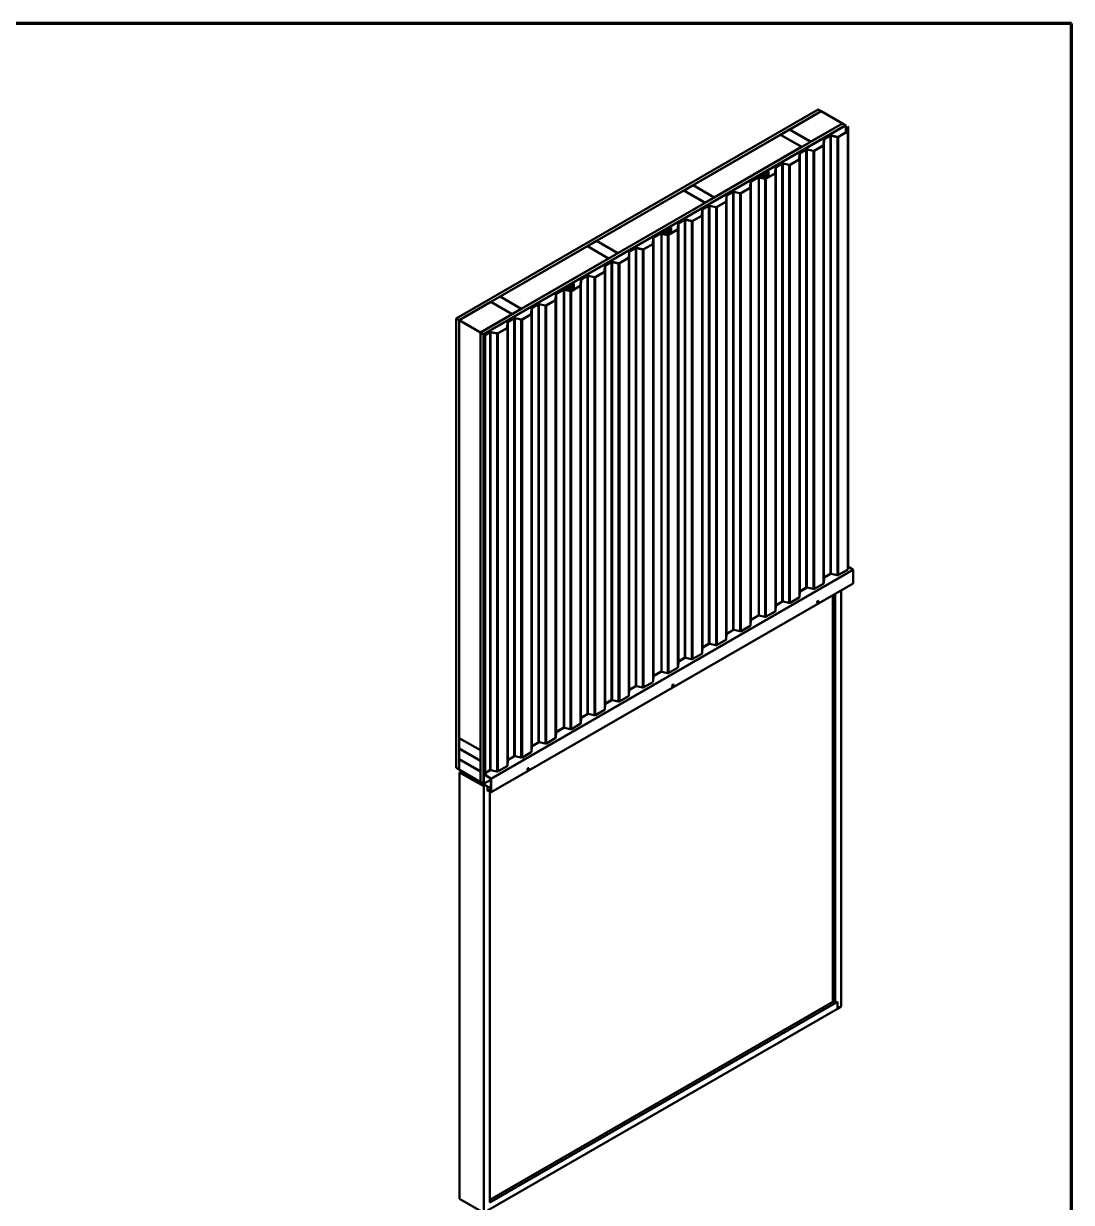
# Model space of a CAD drawing. Header units: inches. Extents: x 0.6 to 33.4, y 0.6 to 21.4.
# Drawn here: x 21.12 to 33.4, y 7.58 to 21.4 of the extents above; entities that cross this region are included whole.
import ezdxf

# ---------------------------------------------------------------- set-up
doc = ezdxf.new("R2010")
doc.units = ezdxf.units.IN
doc.header["$LTSCALE"] = 2
doc.header["$MEASUREMENT"] = 0
for name, color, linetype, lineweight in [('Border (ANSI)', 7, 'Continuous', 70), ('Visible (ANSI)', 7, 'Continuous', 50), ('Visible Narrow (ANSI)', 7, 'Continuous', 35)]:
    doc.layers.add(name, color=color, linetype=linetype, lineweight=lineweight)

# ---------------------------------------------------------------- blocks, each defined once
blk = doc.blocks.new('Borders ATAS A Border')
at = {"layer": 'Border (ANSI)'}
for p, q in [((16.7, 10.7), (0.3, 10.7)), ((16.7, 0.3), (16.7, 10.7))]:
    blk.add_line(p, q, dxfattribs=at)

msp = doc.modelspace()

# ---------------------------------------------------------------- linework, layer by layer
at = {"layer": 'Visible (ANSI)'}
for p, q in [((26.19021, 17.94377), (30.43285, 20.39326)), ((30.4682, 20.37284), (26.22556, 17.92335)), ((30.09839, 20.15851), (30.46891, 20.37243)), ((30.43285, 20.39326), (30.4682, 20.37284)), ((30.4682, 20.37203), (30.4682, 20.37284)), ((30.7164, 20.22955), (30.46891, 20.37243)), ((26.47446, 17.77965), (30.71711, 20.22914)), ((30.75246, 20.20873), (26.50982, 17.75924)), ((30.75317, 20.20832), (26.51053, 17.75883)), ((30.75543, 20.20701), (26.51279, 17.75752)), ((30.7164, 20.22955), (30.34587, 20.01563)), ((30.7164, 20.22873), (30.7164, 20.22955)), ((30.71711, 20.22914), (30.75246, 20.20873)), ((30.75246, 20.20791), (30.75246, 20.20873)), ((30.75543, 20.20701), (30.75317, 20.20832)), ((30.75543, 20.12291), (30.75543, 20.20701)), ((30.77656, 20.13785), (30.77989, 20.19289)), ((30.78279, 20.19122), (30.77955, 20.13779)), ((30.77989, 20.19289), (30.78279, 20.19122)), ((30.78279, 15.05626), (30.78279, 20.19122)), ((28.96702, 19.50532), (29.99091, 20.09646)), ((29.99091, 20.09646), (30.23839, 19.95357)), ((29.99161, 20.09687), (30.09768, 20.1581)), ((30.2391, 19.95398), (29.99161, 20.09687)), ((29.99161, 20.09605), (29.99161, 20.09687)), ((30.09768, 20.1581), (30.34517, 20.01522)), ((30.09839, 20.1577), (30.09839, 20.15851)), ((30.34587, 20.01563), (30.09839, 20.15851)), ((30.49371, 19.97455), (30.49765, 20.03968)), ((30.50218, 20.04569), (30.57022, 20.08498)), ((30.57234, 20.08375), (30.5043, 20.04447)), ((30.65504, 20.07001), (30.58566, 20.08539)), ((30.58674, 20.087), (30.65611, 20.07163)), ((30.66943, 20.07326), (30.7729, 20.133)), ((30.77502, 20.13178), (30.67155, 20.07204)), ((30.23839, 19.95357), (29.2145, 19.36243)), ((30.21934, 19.8824), (30.28738, 19.92168)), ((30.2895, 19.92045), (30.22146, 19.88117)), ((30.23839, 19.95276), (30.23839, 19.95357)), ((30.34517, 20.01522), (30.2391, 19.95398)), ((30.2391, 19.95316), (30.2391, 19.95398)), ((30.3722, 19.90671), (30.30282, 19.92209)), ((30.30389, 19.9237), (30.37327, 19.90833)), ((30.34517, 20.0144), (30.34517, 20.01522)), ((30.34587, 20.01481), (30.34587, 20.01563)), ((30.38659, 19.90996), (30.49006, 19.9697)), ((30.49218, 19.96848), (30.38871, 19.90874)), ((30.50065, 20.03962), (30.49671, 19.97449)), ((30.10375, 19.74666), (30.20722, 19.8064)), ((30.20934, 19.80518), (30.10587, 19.74544)), ((30.21087, 19.81125), (30.21481, 19.87638)), ((30.21781, 19.87632), (30.21387, 19.81119)), ((29.64395, 19.5502), (29.84309, 19.66517)), ((29.84521, 19.66394), (29.64607, 19.54897)), ((29.73739, 19.60169), (29.79396, 19.63435)), ((29.79608, 19.63313), (29.73952, 19.60047)), ((29.77987, 19.60915), (29.80739, 19.62504)), ((29.80325, 19.62512), (29.80325, 19.63142)), ((29.80625, 19.62512), (29.80325, 19.62512)), ((29.80325, 19.62512), (29.80325, 19.62265)), ((29.80457, 19.63409), (29.80457, 19.63614)), ((29.80843, 19.62727), (29.80481, 19.63507)), ((29.80625, 19.63142), (29.80625, 19.62512)), ((29.80625, 19.62439), (29.80625, 19.62512)), ((29.80668, 19.63908), (29.82197, 19.64791)), ((29.80771, 19.63552), (29.81133, 19.62772)), ((29.82409, 19.64668), (29.8088, 19.63786)), ((29.81157, 19.62668), (29.81157, 19.58126)), ((29.8209, 19.58336), (29.92437, 19.6431)), ((29.82229, 19.64813), (29.82705, 19.65201)), ((29.9265, 19.64188), (29.82303, 19.58214)), ((29.8295, 19.65101), (29.82474, 19.64713)), ((29.82848, 19.65283), (29.8352, 19.65558)), ((29.83693, 19.65417), (29.83021, 19.65142)), ((29.83558, 19.65577), (29.84748, 19.66264)), ((29.8496, 19.66141), (29.8377, 19.65455)), ((29.85095, 19.66329), (29.85095, 19.60071)), ((29.92803, 19.64795), (29.93197, 19.71308)), ((29.93497, 19.71302), (29.93103, 19.64789)), ((29.9365, 19.7191), (30.00454, 19.75838)), ((30.00666, 19.75715), (29.93862, 19.71787)), ((30.08935, 19.74341), (30.01998, 19.75879)), ((30.02105, 19.76041), (30.09043, 19.74503)), ((28.86024, 19.44367), (28.96631, 19.50491)), ((28.96631, 19.50491), (29.2138, 19.36202)), ((29.2145, 19.36243), (28.96702, 19.50532)), ((28.96702, 19.5045), (28.96702, 19.50532)), ((29.63548, 19.47905), (29.63942, 19.54418)), ((29.64242, 19.54412), (29.63848, 19.47899)), ((29.73529, 14.4638), (29.73529, 19.59876)), ((29.80651, 19.58011), (29.73991, 19.59487)), ((29.74098, 19.59649), (29.80759, 19.58173)), ((29.77811, 19.59654), (29.77811, 19.6067)), ((29.78111, 19.59654), (29.77811, 19.59654)), ((29.77811, 19.59654), (29.77811, 19.58826)), ((29.78111, 19.6067), (29.78111, 19.59654)), ((29.78111, 19.59654), (29.78111, 19.5876)), ((29.80952, 19.62382), (29.78199, 19.60793)), ((27.83565, 18.85212), (28.85954, 19.44326)), ((28.85954, 19.44326), (29.10702, 19.30037)), ((29.10773, 19.30078), (28.86024, 19.44367)), ((28.86024, 19.44285), (28.86024, 19.44367)), ((29.2138, 19.36202), (29.10773, 19.30078)), ((29.2138, 19.3612), (29.2138, 19.36202)), ((29.2145, 19.36161), (29.2145, 19.36243)), ((29.35264, 19.31575), (29.35658, 19.38088)), ((29.35958, 19.38082), (29.35564, 19.31569)), ((29.36111, 19.3869), (29.42915, 19.42618)), ((29.43127, 19.42495), (29.36323, 19.38567)), ((29.51397, 19.41121), (29.44459, 19.42659)), ((29.44566, 19.42821), (29.51504, 19.41283)), ((29.52836, 19.41446), (29.63183, 19.4742)), ((29.63395, 19.47298), (29.53048, 19.41324)), ((29.10702, 19.30037), (28.08313, 18.70923)), ((29.0698, 19.15246), (29.07374, 19.21758)), ((29.07674, 19.21752), (29.0728, 19.15239)), ((29.07827, 19.2236), (29.14631, 19.26288)), ((29.14843, 19.26165), (29.08039, 19.22237)), ((29.10702, 19.29956), (29.10702, 19.30037)), ((29.10773, 19.29997), (29.10773, 19.30078)), ((29.23112, 19.24791), (29.16175, 19.26329)), ((29.16282, 19.26491), (29.2322, 19.24953)), ((29.24552, 19.25116), (29.34899, 19.3109)), ((29.35111, 19.30968), (29.24764, 19.24994)), ((28.79543, 19.0603), (28.86346, 19.09958)), ((28.86559, 19.09836), (28.79755, 19.05907)), ((28.94828, 19.08461), (28.8789, 19.09999)), ((28.87998, 19.10161), (28.94936, 19.08623)), ((28.96268, 19.08787), (29.06614, 19.1476)), ((29.06827, 19.14638), (28.9648, 19.08664)), ((28.50288, 18.8914), (28.70202, 19.00637)), ((28.70414, 19.00515), (28.505, 18.89017)), ((28.59421, 13.805), (28.59421, 18.93996)), ((28.59632, 18.9429), (28.65289, 18.97556)), ((28.65501, 18.97433), (28.59844, 18.94167)), ((28.66544, 18.92131), (28.59883, 18.93608)), ((28.59991, 18.93769), (28.66651, 18.92293)), ((28.63704, 18.93774), (28.63704, 18.9479)), ((28.64004, 18.93774), (28.63704, 18.93774)), ((28.63704, 18.93774), (28.63704, 18.92946)), ((28.6388, 18.95035), (28.66632, 18.96625)), ((28.64004, 18.9479), (28.64004, 18.93774)), ((28.64004, 18.93774), (28.64004, 18.9288)), ((28.66844, 18.96502), (28.64092, 18.94913)), ((28.66218, 18.96632), (28.66218, 18.97262)), ((28.66518, 18.96632), (28.66218, 18.96632)), ((28.66218, 18.96632), (28.66218, 18.96386)), ((28.6635, 18.97529), (28.6635, 18.97734)), ((28.66736, 18.96848), (28.66374, 18.97627)), ((28.66518, 18.97262), (28.66518, 18.96632)), ((28.66518, 18.96559), (28.66518, 18.96632)), ((28.66561, 18.98028), (28.68089, 18.98911)), ((28.66664, 18.97672), (28.67026, 18.96892)), ((28.68301, 18.98789), (28.66773, 18.97906)), ((28.67049, 18.96788), (28.67049, 18.92246)), ((28.67983, 18.92457), (28.7833, 18.9843)), ((28.68122, 18.98933), (28.68598, 18.99321)), ((28.78542, 18.98308), (28.68195, 18.92334)), ((28.68843, 18.99221), (28.68367, 18.98833)), ((28.68741, 18.99404), (28.69412, 18.99678)), ((28.69586, 18.99537), (28.68914, 18.99262)), ((28.69451, 18.99697), (28.70641, 19.00384)), ((28.70853, 19.00261), (28.69663, 18.99575)), ((28.70987, 19.00449), (28.70987, 18.94191)), ((28.78696, 18.98916), (28.79089, 19.05428)), ((28.79389, 19.05422), (28.78995, 18.9891)), ((27.72887, 18.79047), (27.83494, 18.85171)), ((27.83494, 18.85171), (28.08243, 18.70882)), ((28.08313, 18.70923), (27.83565, 18.85212)), ((27.83565, 18.8513), (27.83565, 18.85212)), ((28.38729, 18.75567), (28.49076, 18.8154)), ((28.49288, 18.81418), (28.38941, 18.75444)), ((28.49441, 18.82026), (28.49835, 18.88538)), ((28.50135, 18.88532), (28.49741, 18.82019)), ((26.70427, 18.19892), (27.72817, 18.79006)), ((27.72817, 18.79006), (27.97565, 18.64718)), ((27.97636, 18.64759), (27.72887, 18.79047)), ((27.72887, 18.78966), (27.72887, 18.79047)), ((28.08243, 18.70882), (27.97636, 18.64759)), ((28.08243, 18.70801), (28.08243, 18.70882)), ((28.08313, 18.70841), (28.08313, 18.70923)), ((28.21157, 18.65696), (28.21551, 18.72208)), ((28.21851, 18.72202), (28.21457, 18.6569)), ((28.22004, 18.7281), (28.28808, 18.76738)), ((28.2902, 18.76616), (28.22216, 18.72687)), ((28.37289, 18.75241), (28.30352, 18.76779)), ((28.30459, 18.76941), (28.37397, 18.75403)), ((27.97565, 18.64718), (26.95176, 18.05603)), ((27.92873, 18.49366), (27.93267, 18.55878)), ((27.93566, 18.55872), (27.93172, 18.4936)), ((27.9372, 18.5648), (28.00523, 18.60408)), ((28.00736, 18.60286), (27.93932, 18.56357)), ((27.97565, 18.64636), (27.97565, 18.64718)), ((27.97636, 18.64677), (27.97636, 18.64759)), ((28.09005, 18.58911), (28.02067, 18.60449)), ((28.02175, 18.60611), (28.09113, 18.59073)), ((28.10445, 18.59237), (28.20792, 18.6521)), ((28.21004, 18.65088), (28.10657, 18.59114)), ((27.64588, 18.33036), (27.64982, 18.39548)), ((27.65282, 18.39542), (27.64888, 18.3303)), ((27.65435, 18.4015), (27.72239, 18.44078)), ((27.72451, 18.43956), (27.65647, 18.40027)), ((27.80721, 18.42582), (27.73783, 18.44119)), ((27.73891, 18.44281), (27.80828, 18.42743)), ((27.8216, 18.42907), (27.92507, 18.48881)), ((27.92719, 18.48758), (27.82372, 18.42784)), ((27.36181, 18.2326), (27.56095, 18.34757)), ((27.56307, 18.34635), (27.36393, 18.23137)), ((27.45314, 13.1462), (27.45314, 18.28116)), ((27.45525, 18.2841), (27.51182, 18.31676)), ((27.51394, 18.31553), (27.45737, 18.28287)), ((27.52437, 18.26252), (27.45776, 18.27728)), ((27.45884, 18.27889), (27.52544, 18.26413)), ((27.49597, 18.27895), (27.49597, 18.28911)), ((27.49897, 18.27895), (27.49597, 18.27895)), ((27.49597, 18.27895), (27.49597, 18.27067)), ((27.49772, 18.29155), (27.52525, 18.30745)), ((27.49897, 18.28911), (27.49897, 18.27895)), ((27.49897, 18.27895), (27.49897, 18.27)), ((27.52737, 18.30622), (27.49984, 18.29033)), ((27.52111, 18.30752), (27.52111, 18.31382)), ((27.52411, 18.30752), (27.52111, 18.30752)), ((27.52111, 18.30752), (27.52111, 18.30506)), ((27.52242, 18.31649), (27.52242, 18.31855)), ((27.52629, 18.30968), (27.52267, 18.31747)), ((27.52411, 18.31382), (27.52411, 18.30752)), ((27.52411, 18.30679), (27.52411, 18.30752)), ((27.52453, 18.32149), (27.53982, 18.33031)), ((27.52557, 18.31792), (27.52918, 18.31013)), ((27.54194, 18.32909), (27.52665, 18.32026)), ((27.52942, 18.30908), (27.52942, 18.26366)), ((27.53876, 18.26577), (27.64223, 18.32551)), ((27.54015, 18.33054), (27.54491, 18.33441)), ((27.64435, 18.32428), (27.54088, 18.26454)), ((27.54735, 18.33341), (27.5426, 18.32953)), ((27.54633, 18.33524), (27.55305, 18.33799)), ((27.55479, 18.33657), (27.54807, 18.33382)), ((27.55344, 18.33817), (27.56533, 18.34504)), ((27.56745, 18.34382), (27.55556, 18.33695)), ((27.5688, 18.34569), (27.5688, 18.28311)), ((26.22627, 17.92295), (26.59679, 18.13687)), ((26.59679, 18.13687), (26.84428, 17.99398)), ((26.5975, 18.13728), (26.70357, 18.19851)), ((26.84499, 17.99439), (26.5975, 18.13728)), ((26.5975, 18.13646), (26.5975, 18.13728)), ((26.70357, 18.19851), (26.95105, 18.05563)), ((26.95176, 18.05603), (26.70427, 18.19892)), ((26.70427, 18.1981), (26.70427, 18.19892)), ((27.07897, 18.0693), (27.14701, 18.10858)), ((27.14913, 18.10736), (27.08109, 18.06807)), ((27.23182, 18.09362), (27.16244, 18.10899)), ((27.16352, 18.11061), (27.2329, 18.09523)), ((27.24622, 18.09687), (27.34969, 18.15661)), ((27.35181, 18.15538), (27.24834, 18.09564)), ((27.35334, 18.16146), (27.35728, 18.22658)), ((27.36028, 18.22652), (27.35634, 18.1614)), ((26.84428, 17.99398), (26.47376, 17.78006)), ((26.84428, 17.99316), (26.84428, 17.99398)), ((26.95105, 18.05563), (26.84499, 17.99439)), ((26.84499, 17.99357), (26.84499, 17.99439)), ((26.95105, 18.05481), (26.95105, 18.05563)), ((26.95176, 18.05522), (26.95176, 18.05603)), ((26.96337, 17.93357), (27.06684, 17.99331)), ((27.06896, 17.99208), (26.96549, 17.93234)), ((27.0705, 17.99816), (27.07444, 18.06328)), ((27.07743, 18.06322), (27.07349, 17.9981)), ((26.22556, 17.92335), (26.19021, 17.94377)), ((26.19021, 12.6741), (26.19021, 17.94377)), ((26.22556, 12.65368), (26.22556, 17.92335)), ((26.22627, 17.92295), (26.47376, 17.78006)), ((26.22627, 13.02397), (26.22627, 17.92295)), ((26.68053, 17.77027), (26.784, 17.83001)), ((26.78612, 17.82878), (26.68265, 17.76904)), ((26.78765, 17.83486), (26.79159, 17.89998)), ((26.79459, 17.89992), (26.79065, 17.8348)), ((26.79612, 17.906), (26.86416, 17.94528)), ((26.86628, 17.94406), (26.79824, 17.90478)), ((26.94898, 17.93032), (26.8796, 17.94569)), ((26.88068, 17.94731), (26.95005, 17.93193)), ((26.47376, 17.78006), (26.47376, 12.88108)), ((26.47446, 12.50998), (26.47446, 17.77965)), ((26.50982, 17.75924), (26.47446, 17.77965)), ((26.50982, 12.48957), (26.50982, 17.75924)), ((26.51053, 17.75883), (26.51053, 12.49014)), ((26.51279, 17.75752), (26.51053, 17.75883)), ((26.51279, 12.48883), (26.51279, 17.75752)), ((26.52587, 17.74997), (26.58132, 17.78198)), ((26.52799, 17.74875), (26.52587, 17.74997)), ((26.52587, 12.61501), (26.52587, 17.74997)), ((26.58344, 17.78076), (26.52799, 17.74875)), ((26.52799, 17.74875), (26.52799, 12.61379)), ((26.66614, 17.76702), (26.59676, 17.78239)), ((26.59783, 17.78401), (26.66721, 17.76863)), ((30.57234, 14.9488), (30.5043, 14.90951)), ((30.65504, 14.93505), (30.58566, 14.95043)), ((30.77502, 14.99682), (30.67155, 14.93708)), ((30.78279, 15.05626), (30.77955, 15.00284)), ((30.78154, 15.03572), (30.838, 15.00085)), ((30.84237, 14.99311), (30.84237, 14.83996)), ((26.59853, 12.38781), (30.84117, 14.8373)), ((30.49218, 14.83352), (30.38871, 14.77378)), ((30.50065, 14.90466), (30.49671, 14.83954)), ((30.20934, 14.67022), (30.10587, 14.61048)), ((30.21781, 14.74136), (30.21387, 14.67624)), ((30.2895, 14.7855), (30.22146, 14.74621)), ((30.3722, 14.77176), (30.30282, 14.78713)), ((30.60517, 9.9321), (30.60517, 14.70105)), ((30.63169, 9.91679), (30.63169, 14.71636)), ((30.7024, 9.87596), (30.7024, 14.75718)), ((29.93497, 14.57806), (29.93103, 14.51294)), ((30.00666, 14.6222), (29.93862, 14.58292)), ((30.08935, 14.60846), (30.01998, 14.62383)), ((30.4214, 14.60929), (30.42211, 14.60888)), ((30.4339, 14.63094), (30.43461, 14.63053)), ((29.64242, 14.40916), (29.63848, 14.34404)), ((29.73529, 14.46552), (29.64607, 14.41401)), ((29.80651, 14.44516), (29.73991, 14.45992)), ((29.9265, 14.50692), (29.82303, 14.44718)), ((29.35958, 14.24586), (29.35564, 14.18074)), ((29.43127, 14.29), (29.36323, 14.25072)), ((29.51397, 14.27626), (29.44459, 14.29163)), ((29.63395, 14.33802), (29.53048, 14.27828)), ((29.14843, 14.1267), (29.08039, 14.08742)), ((29.23112, 14.11296), (29.16175, 14.12833)), ((29.35111, 14.17472), (29.24764, 14.11498)), ((28.86559, 13.9634), (28.79755, 13.92412)), ((28.94828, 13.94966), (28.8789, 13.96503)), ((29.06827, 14.01142), (28.9648, 13.95168)), ((29.07674, 14.08257), (29.0728, 14.01744)), ((28.78542, 13.84812), (28.68195, 13.78839)), ((28.79389, 13.91927), (28.78995, 13.85414)), ((28.50135, 13.75037), (28.49741, 13.68524)), ((28.59421, 13.80672), (28.505, 13.75522)), ((28.66544, 13.78636), (28.59883, 13.80112)), ((28.21851, 13.58707), (28.21457, 13.52194)), ((28.2902, 13.6312), (28.22216, 13.59192)), ((28.37289, 13.61746), (28.30352, 13.63283)), ((28.49288, 13.67922), (28.38941, 13.61948)), ((28.72435, 13.62949), (28.72505, 13.62908)), ((28.73685, 13.65114), (28.73755, 13.65074)), ((27.93566, 13.42377), (27.93172, 13.35864)), ((28.00736, 13.4679), (27.93932, 13.42862)), ((28.09005, 13.45416), (28.02067, 13.46953)), ((28.21004, 13.51592), (28.10657, 13.45619)), ((26.52587, 13.39032), (26.5135, 13.38318)), ((26.5135, 13.38318), (26.5135, 12.854)), ((26.51633, 13.38154), (26.5135, 13.38318)), ((26.52587, 13.38705), (26.51633, 13.38154)), ((26.51633, 12.85236), (26.51633, 13.38154)), ((27.72451, 13.3046), (27.65647, 13.26532)), ((27.80721, 13.29086), (27.73783, 13.30624)), ((27.92719, 13.35262), (27.82372, 13.29289)), ((27.45314, 13.14792), (27.36393, 13.09642)), ((27.52437, 13.12756), (27.45776, 13.14232)), ((27.64435, 13.18933), (27.54088, 13.12959)), ((27.65282, 13.26047), (27.64888, 13.19534)), ((26.47376, 12.88108), (26.22627, 13.02397)), ((26.22627, 13.02315), (26.22698, 13.02356)), ((26.22627, 13.02315), (26.47376, 12.88026)), ((26.22627, 12.90067), (26.22627, 13.02315)), ((27.35181, 13.02042), (27.24834, 12.96069)), ((27.36028, 13.09157), (27.35634, 13.02644)), ((26.47376, 12.75779), (26.22627, 12.90067)), ((26.22627, 12.89904), (26.22768, 12.89986)), ((26.47376, 12.75615), (26.22627, 12.89904)), ((26.22627, 12.89904), (26.22627, 12.77657)), ((26.47376, 12.88108), (26.47446, 12.88149)), ((26.47376, 12.88026), (26.47446, 12.88067)), ((26.47376, 12.88026), (26.47376, 12.75779)), ((27.06896, 12.85713), (26.96549, 12.79739)), ((27.07743, 12.92827), (27.07349, 12.86314)), ((27.14913, 12.9724), (27.08109, 12.93312)), ((27.23182, 12.95866), (27.16244, 12.97404)), ((26.22627, 12.77657), (26.47376, 12.63368)), ((26.22627, 12.77493), (26.22768, 12.77575)), ((26.47376, 12.63205), (26.22627, 12.77493)), ((26.22627, 12.77493), (26.22627, 12.65246)), ((26.47376, 12.75779), (26.47446, 12.7582)), ((26.47376, 12.75615), (26.47446, 12.75656)), ((26.47376, 12.63368), (26.47376, 12.75615)), ((26.51534, 12.84784), (26.5135, 12.84678)), ((26.5135, 12.84678), (26.51576, 12.84548)), ((26.5135, 12.84678), (26.5135, 12.60436)), ((26.51452, 12.84966), (26.52182, 12.8334)), ((26.51576, 12.84548), (26.51627, 12.84577)), ((26.51576, 12.60305), (26.51576, 12.84548)), ((26.52414, 12.83393), (26.51684, 12.8502)), ((26.52234, 12.83123), (26.52234, 12.7103)), ((26.52516, 12.70867), (26.52516, 12.8296)), ((26.79459, 12.76497), (26.79065, 12.69984)), ((26.86628, 12.8091), (26.79824, 12.76982)), ((26.94898, 12.79536), (26.8796, 12.81074)), ((26.19021, 12.6741), (26.22556, 12.65368)), ((26.22556, 12.65368), (26.22627, 12.65409)), ((26.22627, 12.65246), (26.47376, 12.50957)), ((26.22882, 12.65017), (26.22952, 12.65058)), ((26.50826, 12.48883), (26.22882, 12.65017)), ((26.22882, 12.64756), (26.22882, 12.65017)), ((26.22882, 12.64756), (26.50826, 12.48622)), ((26.23065, 12.62102), (26.25272, 12.63376)), ((26.23065, 12.62102), (26.23065, 7.61998)), ((26.5135, 12.45773), (26.23065, 12.62102)), ((26.29883, 12.60714), (26.29713, 12.60616)), ((26.29837, 12.59899), (26.32946, 12.56796)), ((26.33024, 12.56997), (26.29914, 12.601)), ((26.59223, 12.43692), (26.29953, 12.60592)), ((26.29953, 12.60331), (26.59223, 12.43431)), ((26.3451, 12.57699), (26.32946, 12.56796)), ((26.34375, 12.57777), (26.33024, 12.56997)), ((26.47376, 12.63368), (26.47446, 12.63409)), ((26.47376, 12.63205), (26.47446, 12.63246)), ((26.47376, 12.50957), (26.47376, 12.63205)), ((26.51786, 12.59661), (26.59528, 12.54879)), ((26.59536, 12.55136), (26.51794, 12.59918)), ((26.52516, 12.70867), (26.52234, 12.7103)), ((26.52587, 12.70907), (26.52516, 12.70867)), ((26.52799, 12.61379), (26.52587, 12.61501)), ((26.58344, 12.6458), (26.52799, 12.61379)), ((26.66614, 12.63206), (26.59676, 12.64744)), ((26.78612, 12.69383), (26.68265, 12.63409)), ((27.02729, 12.6497), (27.028, 12.64929)), ((27.03979, 12.67135), (27.0405, 12.67094)), ((26.32946, 12.56796), (26.33024, 12.56997)), ((26.46732, 12.49997), (26.47291, 12.5032)), ((26.47376, 12.50957), (26.47446, 12.50998)), ((26.47446, 12.50998), (26.50982, 12.48957)), ((26.49578, 12.48881), (26.49681, 12.4894)), ((26.49578, 12.47095), (26.49782, 12.47212)), ((26.49595, 12.48675), (26.49953, 12.48188)), ((26.49953, 12.47174), (26.49595, 12.47101)), ((26.51071, 12.48057), (26.49656, 12.48873)), ((26.49656, 12.46832), (26.51071, 12.46015)), ((26.49894, 12.47259), (26.50174, 12.4742)), ((26.50982, 12.48957), (26.51052, 12.48997)), ((26.59747, 12.53556), (26.51146, 12.4859)), ((26.51227, 12.46), (26.53001, 12.47024)), ((26.53259, 12.46875), (26.5135, 12.45773)), ((26.5135, 12.45773), (26.5135, 7.45668)), ((26.55769, 12.40159), (26.55769, 12.45426)), ((26.59747, 12.54492), (26.59747, 12.39177)), ((26.59973, 12.39047), (26.59973, 12.54362)), ((26.59153, 12.42194), (26.55769, 12.40241)), ((26.58421, 12.4169), (26.55769, 12.40159)), ((26.5835, 12.41731), (26.58421, 12.4169)), ((26.58421, 12.4169), (26.58421, 7.57916)), ((26.59398, 12.43234), (26.59153, 12.43092)), ((26.59153, 12.43092), (26.59153, 12.3952)), ((26.59379, 12.42962), (26.59153, 12.43092)), ((26.5945, 12.43003), (26.59379, 12.42962)), ((26.59379, 12.3939), (26.59379, 12.42962)), ((26.5945, 12.43039), (26.5945, 12.39349)), ((26.59676, 12.39218), (26.5945, 12.39349)), ((26.59676, 12.39218), (26.59676, 12.42909)), ((26.59747, 12.39259), (26.59676, 12.39218)), ((26.55769, 7.48302), (30.6582, 9.85045)), ((26.58421, 7.57997), (30.6582, 9.9321)), ((26.58421, 7.61059), (30.60517, 9.9321)), ((30.60517, 9.9321), (30.63169, 9.91679)), ((30.63169, 9.91679), (30.6582, 9.9321)), ((30.6582, 9.85045), (30.6582, 9.9321)), ((30.6582, 9.9321), (30.6582, 9.85045)), ((30.6582, 9.85045), (30.7024, 9.87596)), ((26.23065, 7.61998), (26.5135, 7.45668))]:
    msp.add_line(p, q, dxfattribs=at)
for centre, major_axis, start_param, end_param in [((30.51314, 20.03937), (-0.0155, 0), 5.49778714, 6.24827872), ((30.51314, 20.03937), (-0.0125, 0), 5.49778714, 6.24827872), ((30.58118, 20.07865), (0.0155, 0), 1.20427718, 2.35619449), ((30.58118, 20.07865), (-0.0125, 0), 4.34586984, 5.49778714), ((30.66059, 20.07837), (-0.0155, 0), 1.20427718, 2.35619449), ((30.66059, 20.07837), (0.0125, 0), 4.34586984, 5.49778714), ((30.76406, 20.1381), (0.0125, 0), 5.49778714, 6.24827872), ((30.76406, 20.1381), (0.0155, 0), 5.49778714, 6.24827872), ((30.29834, 19.91535), (0.0155, 0), 1.20427718, 2.35619449), ((30.29834, 19.91535), (-0.0125, 0), 4.34586984, 5.49778714), ((30.37775, 19.91507), (-0.0155, 0), 1.20427718, 2.35619449), ((30.37775, 19.91507), (0.0125, 0), 4.34586984, 5.49778714), ((30.48122, 19.9748), (0.0125, 0), 5.49778714, 6.24827872), ((30.48122, 19.9748), (0.0155, 0), 5.49778714, 6.24827872), ((30.19838, 19.81151), (0.0125, 0), 5.49778714, 6.24827872), ((30.19838, 19.81151), (0.0155, 0), 5.49778714, 6.24827872), ((30.2303, 19.87607), (-0.0155, 0), 5.49778714, 6.24827872), ((30.2303, 19.87607), (-0.0125, 0), 5.49778714, 6.24827872), ((29.79905, 19.63142), (0.0072, 0), 0, 2.35619449), ((29.79905, 19.63142), (0.0042, 0), 0, 2.35619449), ((29.81177, 19.63614), (-0.0072, 0), 5.49778714, 6.54498469), ((29.81177, 19.63614), (-0.0042, 0), 5.49778714, 6.54498469), ((29.80457, 19.62668), (0.004, 0), 5.49778714, 6.54498469), ((29.80457, 19.62668), (0.007, 0), 5.49778714, 6.54498469), ((29.81984, 19.64913), (0.003, 0), 5.49778714, 5.66682517), ((29.81984, 19.64913), (-0.006, 0), 2.35619449, 2.52523252), ((29.83195, 19.65001), (0.006, 0), 2.18715646, 2.52523252), ((29.83195, 19.65001), (-0.003, 0), 5.32874912, 5.66682517), ((29.83346, 19.657), (0.003, 0), 5.32874912, 5.49778714), ((29.83346, 19.657), (-0.006, 0), 2.18715646, 2.35619449), ((29.84635, 19.66329), (0.0046, 0), 5.49778714, 8.6393798), ((29.84635, 19.66329), (0.0016, 0), 5.49778714, 8.6393798), ((29.91554, 19.64821), (0.0125, 0), 5.49778714, 6.24827872), ((29.91554, 19.64821), (0.0155, 0), 5.49778714, 6.24827872), ((29.94746, 19.71277), (-0.0155, 0), 5.49778714, 6.24827872), ((29.94746, 19.71277), (-0.0125, 0), 5.49778714, 6.24827872), ((30.0155, 19.75205), (0.0155, 0), 1.20427718, 2.35619449), ((30.0155, 19.75205), (-0.0125, 0), 4.34586984, 5.49778714), ((30.09491, 19.75177), (-0.0155, 0), 1.20427718, 2.35619449), ((30.09491, 19.75177), (0.0125, 0), 4.34586984, 5.49778714), ((29.65491, 19.54387), (-0.0155, 0), 5.49778714, 6.24827872), ((29.65491, 19.54387), (-0.0125, 0), 5.49778714, 6.24827872), ((29.74249, 19.59876), (-0.0072, 0), 5.49778714, 7.48746249), ((29.74249, 19.59876), (-0.0042, 0), 5.49778714, 7.48746249), ((29.78411, 19.6067), (-0.006, 0), 5.49778714, 6.28318531), ((29.78411, 19.6067), (-0.003, 0), 5.49778714, 6.28318531), ((29.81207, 19.58847), (-0.0155, 0), 1.20427718, 2.35619449), ((29.81207, 19.58847), (0.0125, 0), 4.34586984, 5.49778714), ((29.37207, 19.38057), (-0.0155, 0), 5.49778714, 6.24827872), ((29.37207, 19.38057), (-0.0125, 0), 5.49778714, 6.24827872), ((29.44011, 19.41985), (0.0155, 0), 1.20427718, 2.35619449), ((29.44011, 19.41985), (-0.0125, 0), 4.34586984, 5.49778714), ((29.51952, 19.41957), (-0.0155, 0), 1.20427718, 2.35619449), ((29.51952, 19.41957), (0.0125, 0), 4.34586984, 5.49778714), ((29.62299, 19.47931), (0.0125, 0), 5.49778714, 6.24827872), ((29.62299, 19.47931), (0.0155, 0), 5.49778714, 6.24827872), ((29.08923, 19.21727), (-0.0155, 0), 5.49778714, 6.24827872), ((29.08923, 19.21727), (-0.0125, 0), 5.49778714, 6.24827872), ((29.15727, 19.25655), (0.0155, 0), 1.20427718, 2.35619449), ((29.15727, 19.25655), (-0.0125, 0), 4.34586984, 5.49778714), ((29.23668, 19.25627), (-0.0155, 0), 1.20427718, 2.35619449), ((29.23668, 19.25627), (0.0125, 0), 4.34586984, 5.49778714), ((29.34015, 19.31601), (0.0125, 0), 5.49778714, 6.24827872), ((29.34015, 19.31601), (0.0155, 0), 5.49778714, 6.24827872), ((28.87442, 19.09325), (0.0155, 0), 1.20427718, 2.35619449), ((28.87442, 19.09325), (-0.0125, 0), 4.34586984, 5.49778714), ((28.95384, 19.09297), (-0.0155, 0), 1.20427718, 2.35619449), ((28.95384, 19.09297), (0.0125, 0), 4.34586984, 5.49778714), ((29.05731, 19.15271), (0.0125, 0), 5.49778714, 6.24827872), ((29.05731, 19.15271), (0.0155, 0), 5.49778714, 6.24827872), ((28.60141, 18.93996), (-0.0072, 0), 5.49778714, 7.48746249), ((28.60141, 18.93996), (-0.0042, 0), 5.49778714, 7.48746249), ((28.64304, 18.9479), (-0.006, 0), 5.49778714, 6.28318531), ((28.64304, 18.9479), (-0.003, 0), 5.49778714, 6.28318531), ((28.65798, 18.97262), (0.0072, 0), 0, 2.35619449), ((28.65798, 18.97262), (0.0042, 0), 0, 2.35619449), ((28.6707, 18.97734), (-0.0072, 0), 5.49778714, 6.54498469), ((28.6707, 18.97734), (-0.0042, 0), 5.49778714, 6.54498469), ((28.66349, 18.96788), (0.004, 0), 5.49778714, 6.54498469), ((28.66349, 18.96788), (0.007, 0), 5.49778714, 6.54498469), ((28.67877, 18.99034), (0.003, 0), 5.49778714, 5.66682517), ((28.67877, 18.99034), (-0.006, 0), 2.35619449, 2.52523252), ((28.69087, 18.99121), (0.006, 0), 2.18715646, 2.52523252), ((28.69087, 18.99121), (-0.003, 0), 5.32874912, 5.66682517), ((28.69239, 18.9982), (0.003, 0), 5.32874912, 5.49778714), ((28.69239, 18.9982), (-0.006, 0), 2.18715646, 2.35619449), ((28.70527, 19.00449), (0.0046, 0), 5.49778714, 8.6393798), ((28.70527, 19.00449), (0.0016, 0), 5.49778714, 8.6393798), ((28.77446, 18.98941), (0.0125, 0), 5.49778714, 6.24827872), ((28.77446, 18.98941), (0.0155, 0), 5.49778714, 6.24827872), ((28.80639, 19.05397), (-0.0155, 0), 5.49778714, 6.24827872), ((28.80639, 19.05397), (-0.0125, 0), 5.49778714, 6.24827872), ((28.48192, 18.82051), (0.0125, 0), 5.49778714, 6.24827872), ((28.48192, 18.82051), (0.0155, 0), 5.49778714, 6.24827872), ((28.51384, 18.88507), (-0.0155, 0), 5.49778714, 6.24827872), ((28.51384, 18.88507), (-0.0125, 0), 5.49778714, 6.24827872), ((28.67099, 18.92967), (-0.0155, 0), 1.20427718, 2.35619449), ((28.67099, 18.92967), (0.0125, 0), 4.34586984, 5.49778714), ((28.231, 18.72177), (-0.0155, 0), 5.49778714, 6.24827872), ((28.231, 18.72177), (-0.0125, 0), 5.49778714, 6.24827872), ((28.29904, 18.76105), (0.0155, 0), 1.20427718, 2.35619449), ((28.29904, 18.76105), (-0.0125, 0), 4.34586984, 5.49778714), ((28.37845, 18.76077), (-0.0155, 0), 1.20427718, 2.35619449), ((28.37845, 18.76077), (0.0125, 0), 4.34586984, 5.49778714), ((27.94816, 18.55847), (-0.0155, 0), 5.49778714, 6.24827872), ((27.94816, 18.55847), (-0.0125, 0), 5.49778714, 6.24827872), ((28.01619, 18.59775), (0.0155, 0), 1.20427718, 2.35619449), ((28.01619, 18.59775), (-0.0125, 0), 4.34586984, 5.49778714), ((28.09561, 18.59747), (-0.0155, 0), 1.20427718, 2.35619449), ((28.09561, 18.59747), (0.0125, 0), 4.34586984, 5.49778714), ((28.19908, 18.65721), (0.0125, 0), 5.49778714, 6.24827872), ((28.19908, 18.65721), (0.0155, 0), 5.49778714, 6.24827872), ((27.66531, 18.39517), (-0.0155, 0), 5.49778714, 6.24827872), ((27.66531, 18.39517), (-0.0125, 0), 5.49778714, 6.24827872), ((27.73335, 18.43445), (0.0155, 0), 1.20427718, 2.35619449), ((27.73335, 18.43445), (-0.0125, 0), 4.34586984, 5.49778714), ((27.81276, 18.43417), (-0.0155, 0), 1.20427718, 2.35619449), ((27.81276, 18.43417), (0.0125, 0), 4.34586984, 5.49778714), ((27.91623, 18.49391), (0.0125, 0), 5.49778714, 6.24827872), ((27.91623, 18.49391), (0.0155, 0), 5.49778714, 6.24827872), ((27.46034, 18.28116), (-0.0072, 0), 5.49778714, 7.48746249), ((27.46034, 18.28116), (-0.0042, 0), 5.49778714, 7.48746249), ((27.50197, 18.28911), (-0.006, 0), 5.49778714, 6.28318531), ((27.50197, 18.28911), (-0.003, 0), 5.49778714, 6.28318531), ((27.51691, 18.31382), (0.0072, 0), 0, 2.35619449), ((27.51691, 18.31382), (0.0042, 0), 0, 2.35619449), ((27.52962, 18.31855), (-0.0072, 0), 5.49778714, 6.54498469), ((27.52992, 18.27087), (-0.0155, 0), 1.20427718, 2.35619449), ((27.52962, 18.31855), (-0.0042, 0), 5.49778714, 6.54498469), ((27.52242, 18.30908), (0.004, 0), 5.49778714, 6.54498469), ((27.52992, 18.27087), (0.0125, 0), 4.34586984, 5.49778714), ((27.52242, 18.30908), (0.007, 0), 5.49778714, 6.54498469), ((27.5377, 18.33154), (0.003, 0), 5.49778714, 5.66682517), ((27.5377, 18.33154), (-0.006, 0), 2.35619449, 2.52523252), ((27.5498, 18.33241), (0.006, 0), 2.18715646, 2.52523252), ((27.5498, 18.33241), (-0.003, 0), 5.32874912, 5.66682517), ((27.55132, 18.3394), (0.003, 0), 5.32874912, 5.49778714), ((27.55132, 18.3394), (-0.006, 0), 2.18715646, 2.35619449), ((27.5642, 18.34569), (0.0046, 0), 5.49778714, 8.6393798), ((27.5642, 18.34569), (0.0016, 0), 5.49778714, 8.6393798), ((27.63339, 18.33061), (0.0125, 0), 5.49778714, 6.24827872), ((27.63339, 18.33061), (0.0155, 0), 5.49778714, 6.24827872), ((27.15797, 18.10225), (0.0155, 0), 1.20427718, 2.35619449), ((27.15797, 18.10225), (-0.0125, 0), 4.34586984, 5.49778714), ((27.34085, 18.16171), (0.0125, 0), 5.49778714, 6.24827872), ((27.34085, 18.16171), (0.0155, 0), 5.49778714, 6.24827872), ((27.37277, 18.22627), (-0.0155, 0), 5.49778714, 6.24827872), ((27.37277, 18.22627), (-0.0125, 0), 5.49778714, 6.24827872), ((27.058, 17.99841), (0.0125, 0), 5.49778714, 6.24827872), ((27.058, 17.99841), (0.0155, 0), 5.49778714, 6.24827872), ((27.08993, 18.06297), (-0.0155, 0), 5.49778714, 6.24827872), ((27.08993, 18.06297), (-0.0125, 0), 5.49778714, 6.24827872), ((27.23738, 18.10197), (-0.0155, 0), 1.20427718, 2.35619449), ((27.23738, 18.10197), (0.0125, 0), 4.34586984, 5.49778714), ((26.77516, 17.83511), (0.0125, 0), 5.49778714, 6.24827872), ((26.77516, 17.83511), (0.0155, 0), 5.49778714, 6.24827872), ((26.80708, 17.89967), (-0.0155, 0), 5.49778714, 6.24827872), ((26.80708, 17.89967), (-0.0125, 0), 5.49778714, 6.24827872), ((26.87512, 17.93895), (0.0155, 0), 1.20427718, 2.35619449), ((26.87512, 17.93895), (-0.0125, 0), 4.34586984, 5.49778714), ((26.95453, 17.93867), (-0.0155, 0), 1.20427718, 2.35619449), ((26.95453, 17.93867), (0.0125, 0), 4.34586984, 5.49778714), ((26.59228, 17.77566), (0.0155, 0), 1.20427718, 2.35619449), ((26.59228, 17.77566), (-0.0125, 0), 4.34586984, 5.49778714), ((26.67169, 17.77537), (-0.0155, 0), 1.20427718, 2.35619449), ((26.67169, 17.77537), (0.0125, 0), 4.34586984, 5.49778714), ((30.58118, 14.94369), (-0.0125, 0), 4.34586984, 5.49778714), ((30.66059, 14.94341), (-0.0155, 0), 1.20427718, 2.35619449), ((30.76406, 15.00315), (0.0155, 0), 5.49778714, 6.24827872), ((30.83784, 14.99572), (0.0032, -0.00554), 0.78539816, 2.32128791), ((30.29834, 14.78039), (-0.0125, 0), 4.34586984, 5.49778714), ((30.48122, 14.83985), (0.0155, 0), 5.49778714, 6.24827872), ((30.51314, 14.90441), (-0.0125, 0), 5.49778714, 6.24827872), ((30.83827, 14.84232), (0.0029, -0.00502), 0, 0.78539816), ((30.19838, 14.67655), (0.0155, 0), 5.49778714, 6.24827872), ((30.2303, 14.74111), (-0.0125, 0), 5.49778714, 6.24827872), ((30.37775, 14.78011), (-0.0155, 0), 1.20427718, 2.35619449), ((29.91554, 14.51325), (0.0155, 0), 5.49778714, 6.24827872), ((29.94746, 14.57781), (-0.0125, 0), 5.49778714, 6.24827872), ((30.0155, 14.61709), (-0.0125, 0), 4.34586984, 5.49778714), ((30.09491, 14.61681), (-0.0155, 0), 1.20427718, 2.35619449), ((30.42765, 14.62011), (0.00625, 0.01083), 0, 3.14159265), ((29.65491, 14.40891), (-0.0125, 0), 5.49778714, 6.24827872), ((29.74249, 14.4638), (-0.0072, 0), 0, 1.20427718), ((29.81207, 14.45351), (-0.0155, 0), 1.20427718, 2.35619449), ((29.37207, 14.24561), (-0.0125, 0), 5.49778714, 6.24827872), ((29.44011, 14.28489), (-0.0125, 0), 4.34586984, 5.49778714), ((29.51952, 14.28461), (-0.0155, 0), 1.20427718, 2.35619449), ((29.62299, 14.34435), (0.0155, 0), 5.49778714, 6.24827872), ((29.15727, 14.1216), (-0.0125, 0), 4.34586984, 5.49778714), ((29.23668, 14.12131), (-0.0155, 0), 1.20427718, 2.35619449), ((29.34015, 14.18105), (0.0155, 0), 5.49778714, 6.24827872), ((28.87442, 13.9583), (-0.0125, 0), 4.34586984, 5.49778714), ((29.05731, 14.01775), (0.0155, 0), 5.49778714, 6.24827872), ((29.08923, 14.08231), (-0.0125, 0), 5.49778714, 6.24827872), ((28.77446, 13.85445), (0.0155, 0), 5.49778714, 6.24827872), ((28.80639, 13.91901), (-0.0125, 0), 5.49778714, 6.24827872), ((28.95384, 13.95801), (-0.0155, 0), 1.20427718, 2.35619449), ((28.48192, 13.68555), (0.0155, 0), 5.49778714, 6.24827872), ((28.51384, 13.75011), (-0.0125, 0), 5.49778714, 6.24827872), ((28.60141, 13.805), (-0.0072, 0), 0, 1.20427718), ((28.67099, 13.79471), (-0.0155, 0), 1.20427718, 2.35619449), ((28.231, 13.58681), (-0.0125, 0), 5.49778714, 6.24827872), ((28.29904, 13.6261), (-0.0125, 0), 4.34586984, 5.49778714), ((28.37845, 13.62581), (-0.0155, 0), 1.20427718, 2.35619449), ((28.7306, 13.64032), (0.00625, 0.01083), 0, 3.14159265), ((27.94816, 13.42351), (-0.0125, 0), 5.49778714, 6.24827872), ((28.01619, 13.4628), (-0.0125, 0), 4.34586984, 5.49778714), ((28.09561, 13.46251), (-0.0155, 0), 1.20427718, 2.35619449), ((28.19908, 13.52225), (0.0155, 0), 5.49778714, 6.24827872), ((27.73335, 13.2995), (-0.0125, 0), 4.34586984, 5.49778714), ((27.81276, 13.29921), (-0.0155, 0), 1.20427718, 2.35619449), ((27.91623, 13.35895), (0.0155, 0), 5.49778714, 6.24827872), ((27.46034, 13.1462), (-0.0072, 0), 0, 1.20427718), ((27.52992, 13.13591), (-0.0155, 0), 1.20427718, 2.35619449), ((27.63339, 13.19565), (0.0155, 0), 5.49778714, 6.24827872), ((27.66531, 13.26022), (-0.0125, 0), 5.49778714, 6.24827872), ((27.34085, 13.02675), (0.0155, 0), 5.49778714, 6.24827872), ((27.37277, 13.09132), (-0.0125, 0), 5.49778714, 6.24827872), ((26.51915, 12.85073), (0.004, -0.00693), 3.92699082, 4.53785606), ((27.058, 12.86345), (0.0155, 0), 5.49778714, 6.24827872), ((27.08993, 12.92802), (-0.0125, 0), 5.49778714, 6.24827872), ((27.15797, 12.9673), (-0.0125, 0), 4.34586984, 5.49778714), ((27.23738, 12.96701), (-0.0155, 0), 1.20427718, 2.35619449), ((26.51915, 12.85073), (-0.002, 0.00346), 0.78539816, 1.3962634), ((26.51951, 12.83286), (0.002, -0.00346), 0.78539816, 1.3962634), ((26.51951, 12.83286), (-0.004, 0.00693), 3.92699082, 4.53785606), ((26.80708, 12.76472), (-0.0125, 0), 5.49778714, 6.24827872), ((26.87512, 12.804), (-0.0125, 0), 4.34586984, 5.49778714), ((26.95453, 12.80372), (-0.0155, 0), 1.20427718, 2.35619449), ((26.29953, 12.602), (-0.0024, 0.00416), 5.49778714, 8.29031395), ((26.29953, 12.602), (-0.0008, 0.00139), 5.49778714, 8.29031395), ((26.51802, 12.60174), (0.0032, -0.00554), 3.92699082, 5.46288056), ((26.51802, 12.60174), (-0.0016, 0.00277), 0.78539816, 2.32128791), ((26.59228, 12.6407), (-0.0125, 0), 4.34586984, 5.49778714), ((26.67169, 12.64042), (-0.0155, 0), 1.20427718, 2.35619449), ((26.77516, 12.70015), (0.0155, 0), 5.49778714, 6.24827872), ((27.03354, 12.66052), (0.00625, 0.01083), 0, 3.14159265), ((26.49656, 12.48745), (-0.00078, 0.00135), 5.49778714, 8.04513476), ((26.49656, 12.46959), (-0.00078, 0.00135), 6.09203218, 8.6393798), ((26.49656, 12.47852), (0.00375, -0.0065), 6.09203218, 8.04513476), ((26.50826, 12.49145), (0.0016, -0.00277), 5.49778714, 7.06858347), ((26.50826, 12.49145), (0.0032, -0.00554), 5.49778714, 7.06858347), ((26.51071, 12.47801), (-0.00156, 0.00271), 3.58715391, 5.49778714), ((26.51071, 12.4627), (0.00156, -0.00271), 5.49778714, 7.40842038), ((26.52946, 12.45953), (-0.0125, 0.02165), 0.44556125, 1.12523507), ((26.5952, 12.54623), (0.0016, -0.00277), 0.78539816, 2.32128791), ((26.5952, 12.54623), (-0.0032, 0.00554), 3.92699082, 5.46288056), ((26.59563, 12.39283), (0.0029, -0.00502), 3.92699082, 7.06858347), ((26.59223, 12.4317), (-0.0032, 0.00554), 3.92699082, 5.49778714), ((26.59223, 12.4317), (0.0016, -0.00277), 0.78539816, 2.35619449), ((26.59563, 12.39283), (0.0013, -0.00225), 3.92699082, 7.06858347)]:
    msp.add_ellipse(centre, major_axis=major_axis, ratio=0.57735027, start_param=start_param, end_param=end_param, dxfattribs=at)
for centre, major_axis, ratio in [((30.42836, 14.61971), (0.00625, 0.01083), 0.57735027), ((28.7313, 13.63991), (0.00625, 0.01083), 0.57735027), ((27.03425, 12.66011), (0.00625, 0.01083), 0.57735027), ((26.48313, 12.48628), (-0.01692, 0.01273), 0.40254267)]:
    msp.add_ellipse(centre, major_axis=major_axis, ratio=ratio, dxfattribs=at)
at = {"layer": 'Visible Narrow (ANSI)'}
for p, q in [((30.5043, 20.04447), (30.5043, 14.90951)), ((30.57234, 20.08375), (30.57234, 14.9488)), ((30.58566, 20.08539), (30.58566, 14.95043)), ((30.65504, 20.07001), (30.65504, 14.93505)), ((30.67155, 20.07204), (30.67155, 14.93708)), ((30.77502, 20.13178), (30.77502, 14.99682)), ((30.77955, 20.13779), (30.77955, 15.00284)), ((30.2895, 19.92045), (30.2895, 14.7855)), ((30.30282, 19.92209), (30.30282, 14.78713)), ((30.3722, 19.90671), (30.3722, 14.77176)), ((30.38871, 19.90874), (30.38871, 14.77378)), ((30.49218, 19.96848), (30.49218, 14.83352)), ((30.49671, 19.97449), (30.49671, 14.83954)), ((30.50065, 20.03962), (30.50065, 14.90466)), ((30.20934, 19.80518), (30.20934, 14.67022)), ((30.21387, 19.81119), (30.21387, 14.67624)), ((30.21781, 19.87632), (30.21781, 14.74136)), ((30.22146, 19.88117), (30.22146, 14.74621)), ((29.79608, 19.61851), (29.79608, 19.63313)), ((29.80481, 19.63507), (29.80481, 19.63391)), ((29.80843, 19.62727), (29.80843, 19.62608)), ((29.8088, 19.63317), (29.8088, 19.63786)), ((29.82409, 19.5852), (29.82409, 19.64668)), ((29.82474, 19.58558), (29.82474, 19.64713)), ((29.8295, 19.58833), (29.8295, 19.65101)), ((29.83021, 19.58874), (29.83021, 19.65142)), ((29.83693, 19.59262), (29.83693, 19.65417)), ((29.8377, 19.59306), (29.8377, 19.65455)), ((29.84521, 19.66394), (29.84521, 19.66133)), ((29.8496, 19.59993), (29.8496, 19.66141)), ((29.9265, 19.64188), (29.9265, 14.50692)), ((29.93103, 19.64789), (29.93103, 14.51294)), ((29.93497, 19.71302), (29.93497, 14.57806)), ((29.93862, 19.71787), (29.93862, 14.58292)), ((30.00666, 19.75715), (30.00666, 14.6222)), ((30.01998, 19.75879), (30.01998, 14.62383)), ((30.08935, 19.74341), (30.08935, 14.60846)), ((30.10587, 19.74544), (30.10587, 14.61048)), ((29.64242, 19.54412), (29.64242, 14.40916)), ((29.64607, 19.54897), (29.64607, 14.41401)), ((29.73952, 19.59704), (29.73952, 19.60047)), ((29.73991, 19.59487), (29.73991, 14.45992)), ((29.78199, 19.5874), (29.78199, 19.60793)), ((29.80651, 19.58011), (29.80651, 14.44516)), ((29.80952, 19.5814), (29.80952, 19.62382)), ((29.82303, 19.58214), (29.82303, 14.44718)), ((29.35958, 19.38082), (29.35958, 14.24586)), ((29.36323, 19.38567), (29.36323, 14.25072)), ((29.43127, 19.42495), (29.43127, 14.29)), ((29.44459, 19.42659), (29.44459, 14.29163)), ((29.51397, 19.41121), (29.51397, 14.27626)), ((29.53048, 19.41324), (29.53048, 14.27828)), ((29.63395, 19.47298), (29.63395, 14.33802)), ((29.63848, 19.47899), (29.63848, 14.34404)), ((29.07674, 19.21752), (29.07674, 14.08257)), ((29.08039, 19.22237), (29.08039, 14.08742)), ((29.14843, 19.26165), (29.14843, 14.1267)), ((29.16175, 19.26329), (29.16175, 14.12833)), ((29.23112, 19.24791), (29.23112, 14.11296)), ((29.24764, 19.24994), (29.24764, 14.11498)), ((29.35111, 19.30968), (29.35111, 14.17472)), ((29.35564, 19.31569), (29.35564, 14.18074)), ((28.86559, 19.09836), (28.86559, 13.9634)), ((28.8789, 19.09999), (28.8789, 13.96503)), ((28.94828, 19.08461), (28.94828, 13.94966)), ((28.9648, 19.08664), (28.9648, 13.95168)), ((29.06827, 19.14638), (29.06827, 14.01142)), ((29.0728, 19.15239), (29.0728, 14.01744)), ((28.59844, 18.93824), (28.59844, 18.94167)), ((28.59883, 18.93608), (28.59883, 13.80112)), ((28.64092, 18.9286), (28.64092, 18.94913)), ((28.65501, 18.95972), (28.65501, 18.97433)), ((28.66374, 18.97627), (28.66374, 18.97511)), ((28.66736, 18.96848), (28.66736, 18.96728)), ((28.66773, 18.97437), (28.66773, 18.97906)), ((28.66844, 18.9226), (28.66844, 18.96502)), ((28.68301, 18.9264), (28.68301, 18.98789)), ((28.68367, 18.92678), (28.68367, 18.98833)), ((28.68843, 18.92953), (28.68843, 18.99221)), ((28.68914, 18.92994), (28.68914, 18.99262)), ((28.69586, 18.93382), (28.69586, 18.99537)), ((28.69663, 18.93427), (28.69663, 18.99575)), ((28.70414, 19.00515), (28.70414, 19.00253)), ((28.70853, 18.94113), (28.70853, 19.00261)), ((28.78542, 18.98308), (28.78542, 13.84812)), ((28.78995, 18.9891), (28.78995, 13.85414)), ((28.79389, 19.05422), (28.79389, 13.91927)), ((28.79755, 19.05907), (28.79755, 13.92412)), ((28.49288, 18.81418), (28.49288, 13.67922)), ((28.49741, 18.82019), (28.49741, 13.68524)), ((28.50135, 18.88532), (28.50135, 13.75037)), ((28.505, 18.89017), (28.505, 13.75522)), ((28.66544, 18.92131), (28.66544, 13.78636)), ((28.68195, 18.92334), (28.68195, 13.78839)), ((28.21851, 18.72202), (28.21851, 13.58707)), ((28.22216, 18.72687), (28.22216, 13.59192)), ((28.2902, 18.76616), (28.2902, 13.6312)), ((28.30352, 18.76779), (28.30352, 13.63283)), ((28.37289, 18.75241), (28.37289, 13.61746)), ((28.38941, 18.75444), (28.38941, 13.61948)), ((27.93566, 18.55872), (27.93566, 13.42377)), ((27.93932, 18.56357), (27.93932, 13.42862)), ((28.00736, 18.60286), (28.00736, 13.4679)), ((28.02067, 18.60449), (28.02067, 13.46953)), ((28.09005, 18.58911), (28.09005, 13.45416)), ((28.10657, 18.59114), (28.10657, 13.45619)), ((28.21004, 18.65088), (28.21004, 13.51592)), ((28.21457, 18.6569), (28.21457, 13.52194)), ((27.65282, 18.39542), (27.65282, 13.26047)), ((27.65647, 18.40027), (27.65647, 13.26532)), ((27.72451, 18.43956), (27.72451, 13.3046)), ((27.73783, 18.44119), (27.73783, 13.30624)), ((27.80721, 18.42582), (27.80721, 13.29086)), ((27.82372, 18.42784), (27.82372, 13.29289)), ((27.92719, 18.48758), (27.92719, 13.35262)), ((27.93172, 18.4936), (27.93172, 13.35864)), ((27.45737, 18.27944), (27.45737, 18.28287)), ((27.45776, 18.27728), (27.45776, 13.14232)), ((27.49984, 18.26981), (27.49984, 18.29033)), ((27.51394, 18.30092), (27.51394, 18.31553)), ((27.52267, 18.31747), (27.52267, 18.31631)), ((27.52437, 18.26252), (27.52437, 13.12756)), ((27.52629, 18.30968), (27.52629, 18.30848)), ((27.52665, 18.31558), (27.52665, 18.32026)), ((27.52737, 18.26381), (27.52737, 18.30622)), ((27.54088, 18.26454), (27.54088, 13.12959)), ((27.54194, 18.26761), (27.54194, 18.32909)), ((27.5426, 18.26798), (27.5426, 18.32953)), ((27.54735, 18.27073), (27.54735, 18.33341)), ((27.54807, 18.27114), (27.54807, 18.33382)), ((27.55479, 18.27502), (27.55479, 18.33657)), ((27.55556, 18.27547), (27.55556, 18.33695)), ((27.56307, 18.34635), (27.56307, 18.34373)), ((27.56745, 18.28233), (27.56745, 18.34382)), ((27.64435, 18.32428), (27.64435, 13.18933)), ((27.64888, 18.3303), (27.64888, 13.19534)), ((27.14913, 18.10736), (27.14913, 12.9724)), ((27.16244, 18.10899), (27.16244, 12.97404)), ((27.35181, 18.15538), (27.35181, 13.02042)), ((27.35634, 18.1614), (27.35634, 13.02644)), ((27.36028, 18.22652), (27.36028, 13.09157)), ((27.36393, 18.23137), (27.36393, 13.09642)), ((27.06896, 17.99208), (27.06896, 12.85713)), ((27.07349, 17.9981), (27.07349, 12.86314)), ((27.07743, 18.06322), (27.07743, 12.92827)), ((27.08109, 18.06807), (27.08109, 12.93312)), ((27.23182, 18.09362), (27.23182, 12.95866)), ((27.24834, 18.09564), (27.24834, 12.96069)), ((26.78612, 17.82878), (26.78612, 12.69383)), ((26.79065, 17.8348), (26.79065, 12.69984)), ((26.79459, 17.89992), (26.79459, 12.76497)), ((26.79824, 17.90478), (26.79824, 12.76982)), ((26.86628, 17.94406), (26.86628, 12.8091)), ((26.8796, 17.94569), (26.8796, 12.81074)), ((26.94898, 17.93032), (26.94898, 12.79536)), ((26.96549, 17.93234), (26.96549, 12.79739)), ((26.58344, 17.78076), (26.58344, 12.6458)), ((26.59676, 17.78239), (26.59676, 12.64744)), ((26.66614, 17.76702), (26.66614, 12.63206)), ((26.68265, 17.76904), (26.68265, 12.63409)), ((30.838, 15.00085), (26.59536, 12.55136)), ((30.84237, 14.99311), (26.59973, 12.54362)), ((30.58911, 14.94967), (30.50027, 14.89838)), ((30.58232, 14.95088), (30.50059, 14.90369)), ((30.84237, 14.83996), (26.59973, 12.39047)), ((30.30627, 14.78637), (30.21743, 14.73508)), ((30.29948, 14.78758), (30.21775, 14.7404)), ((30.02342, 14.62307), (29.93459, 14.57178)), ((30.01663, 14.62428), (29.93491, 14.5771)), ((29.74058, 14.45977), (29.64204, 14.40288)), ((29.73586, 14.46218), (29.64236, 14.4082)), ((29.44804, 14.29087), (29.3592, 14.23958)), ((29.44125, 14.29208), (29.35952, 14.2449)), ((29.16519, 14.12757), (29.07636, 14.07628)), ((29.1584, 14.12878), (29.07668, 14.0816)), ((28.88235, 13.96427), (28.79351, 13.91298)), ((28.87556, 13.96548), (28.79383, 13.9183)), ((28.59951, 13.80097), (28.50097, 13.74408)), ((28.59479, 13.80338), (28.50129, 13.7494)), ((28.30696, 13.63207), (28.21813, 13.58078)), ((28.30017, 13.63328), (28.21845, 13.5861)), ((28.02412, 13.46877), (27.93528, 13.41748)), ((28.01733, 13.46998), (27.93561, 13.4228)), ((27.74128, 13.30547), (27.65244, 13.25418)), ((27.73449, 13.30668), (27.65276, 13.2595)), ((27.45844, 13.14217), (27.3599, 13.08528)), ((27.45371, 13.14458), (27.36022, 13.0906)), ((26.5135, 12.854), (26.51633, 12.85236)), ((26.51633, 12.85236), (26.52587, 12.85788)), ((26.51684, 12.8502), (26.52587, 12.85541)), ((27.16589, 12.97327), (27.07705, 12.92198)), ((27.1591, 12.97449), (27.07738, 12.9273)), ((26.51452, 12.84966), (26.51684, 12.8502)), ((26.52182, 12.8334), (26.52414, 12.83393)), ((26.52234, 12.83123), (26.52516, 12.8296)), ((26.52414, 12.83393), (26.52587, 12.83493)), ((26.52516, 12.8296), (26.52587, 12.83)), ((26.88305, 12.80997), (26.79421, 12.75868)), ((26.87626, 12.81119), (26.79453, 12.764)), ((26.29914, 12.601), (26.29837, 12.59899)), ((26.30133, 12.60226), (26.29914, 12.601)), ((26.29953, 12.60592), (26.30023, 12.60633)), ((26.29953, 12.60331), (26.29953, 12.60592)), ((26.51576, 12.60305), (26.5135, 12.60436)), ((26.59342, 12.64789), (26.51576, 12.60305)), ((26.51794, 12.59918), (26.51786, 12.59661)), ((26.60021, 12.64667), (26.51794, 12.59918)), ((26.49595, 12.47101), (26.49793, 12.47216)), ((26.49656, 12.48873), (26.49727, 12.48914)), ((26.49953, 12.47174), (26.50096, 12.47256)), ((26.50968, 12.48965), (26.50826, 12.48883)), ((26.50826, 12.48883), (26.50826, 12.48622)), ((26.51053, 12.49014), (26.51279, 12.48883)), ((26.51071, 12.48057), (26.51141, 12.48097)), ((26.51279, 12.48883), (26.59747, 12.53772)), ((26.51279, 12.47596), (26.51644, 12.47807)), ((26.51279, 12.46235), (26.52823, 12.47127)), ((26.59223, 12.43692), (26.59747, 12.43995)), ((26.59536, 12.55136), (26.59528, 12.54879)), ((26.59973, 12.54362), (26.59747, 12.54492)), ((26.59153, 12.3952), (26.59379, 12.3939)), ((26.59223, 12.43431), (26.59223, 12.43692)), ((26.59379, 12.3939), (26.5945, 12.3943)), ((26.5945, 12.43039), (26.59676, 12.42909)), ((26.59676, 12.42909), (26.59747, 12.42949)), ((26.59973, 12.39047), (26.59747, 12.39177))]:
    msp.add_line(p, q, dxfattribs=at)
for centre in [(30.42921, 14.61922), (28.73215, 13.63942), (27.03509, 12.65962)]:
    msp.add_ellipse(centre, major_axis=(0.00125, 0.00217), ratio=0.57735027, dxfattribs=at)

# ---------------------------------------------------------------- block references
at = {"xscale": 2, "yscale": 2, "zscale": 2}
msp.add_blockref('Borders ATAS A Border', (0, 0), dxfattribs=at)

doc.saveas('drawing.dxf')
